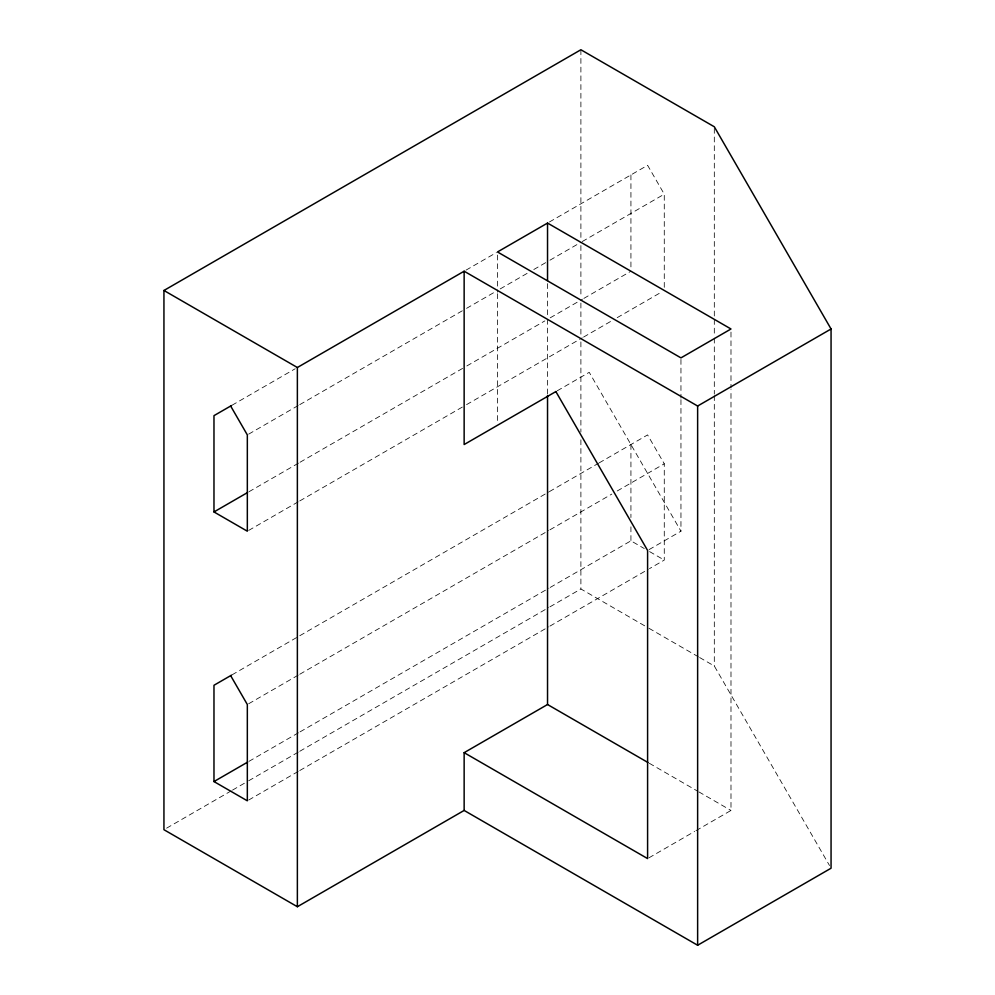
<?xml version="1.0" encoding="UTF-8"?>
<svg xmlns="http://www.w3.org/2000/svg" width="995" height="995" viewBox="0 0 995 995"><rect width="100%" height="100%" fill="white"/><g stroke="black" fill="none" stroke-linecap="round" stroke-linejoin="round"><path stroke-width="0.75" stroke-dasharray="4.97 3.73" d="M231.997 405.251L295.216 368.747M466.033 270.13L496.418 252.581M549.414 221.984L647.596 165.294L664.274 194.187L664.274 290.478M248.675 434.131L298.438 405.4M299.781 404.629L465.225 309.109M466.568 308.338L494.813 292.032M500.187 288.923L528.432 272.618M533.817 269.508L548.606 260.964M549.949 260.192L580.893 242.332M582.237 241.549L664.274 194.187M248.949 491.754L298.711 463.023M300.055 462.24L465.486 366.732M466.829 365.961L544.85 320.912M550.223 317.815L582.498 299.172M583.854 298.4L630.929 271.225M248.675 530.422L298.438 501.691M299.781 500.92L465.225 405.4M466.568 404.629L582.237 337.84M583.58 337.069L611.825 320.763M617.211 317.654L661.588 292.032M557.212 390.811L589.227 372.317L680.953 531.206L648.939 549.688M231.997 674.859L548.879 491.916M549.414 491.605L598.642 463.185M599.177 462.874L647.596 434.914L664.274 463.794L664.274 560.085L649.486 568.63M248.675 703.751L298.438 675.02M299.781 674.237L548.606 530.584M549.949 529.8L611.825 494.08M617.211 490.983L664.274 463.794M248.949 761.362L298.711 732.631M300.055 731.86L548.879 588.207M550.223 587.423L630.929 540.832L644.262 548.531M166.625 828.151L231.188 790.876M232.531 790.105L247.332 781.56M248.675 780.776L298.438 752.046M299.781 751.275L548.606 607.622M549.949 606.838L580.893 588.978L647.596 627.497M248.675 800.042L298.438 771.312M299.781 770.528L548.606 626.875M549.949 626.091L648.143 569.414M648.951 857.814L694.672 831.41M696.027 830.638L730.989 810.44L730.989 389.555M649.598 551.616L664.274 560.085M648.939 628.268L698.303 656.762M699.634 657.533L714.311 666.016L829.519 865.538M649.312 763.277L697.52 791.112M698.851 791.883L730.989 810.44M730.989 332.094L730.989 388.013M714.311 128.33L714.311 317.915M714.311 319.47L714.311 336.571M714.311 338.126L714.311 394.07M714.311 395.624L714.311 666.016M680.953 359.419L680.953 398.112M680.953 399.654L680.953 531.206M630.929 174.933L630.929 268.115M630.929 444.541L630.929 517.537M630.929 526.852L630.929 540.832M580.893 49.75L580.893 239.335M580.893 245.554L580.893 296.833M580.893 303.052L580.893 335.676M580.893 341.894L580.893 432.029M580.893 439.802L580.893 588.978M547.536 283.637L547.536 317.803M547.536 319.358L547.536 393.908M497.5 255.056L497.5 292.194M497.5 293.736L497.5 422.191"/><path stroke-width="1.49" d="M163.939 290.478L580.893 49.75L714.311 126.775L831.061 328.984L831.061 868.225L697.632 945.25L464.143 810.44L297.368 906.731L163.939 829.706L163.939 290.478L297.368 367.503L464.143 271.212L697.632 406.022L831.061 328.984M231.462 405.562L213.975 415.649L213.975 511.94L247.332 531.206L247.332 434.914L230.653 406.022M547.536 223.067L497.5 251.959L680.953 357.877L730.989 328.984L547.536 223.067L547.536 280.54M213.975 511.94L247.593 492.525M555.994 391.508L464.143 444.541L464.143 271.212M231.462 675.17L213.975 685.269L213.975 781.56L247.332 800.813L247.332 704.522L230.653 675.642M213.975 781.56L247.593 762.145M464.143 810.44L464.143 752.668L547.536 704.522L647.969 762.506M464.143 752.668L647.596 858.586L647.596 550.459L555.869 391.582M697.632 406.022L697.632 945.25M547.536 395.463L547.536 704.522M297.368 367.503L297.368 906.731"/></g></svg>
